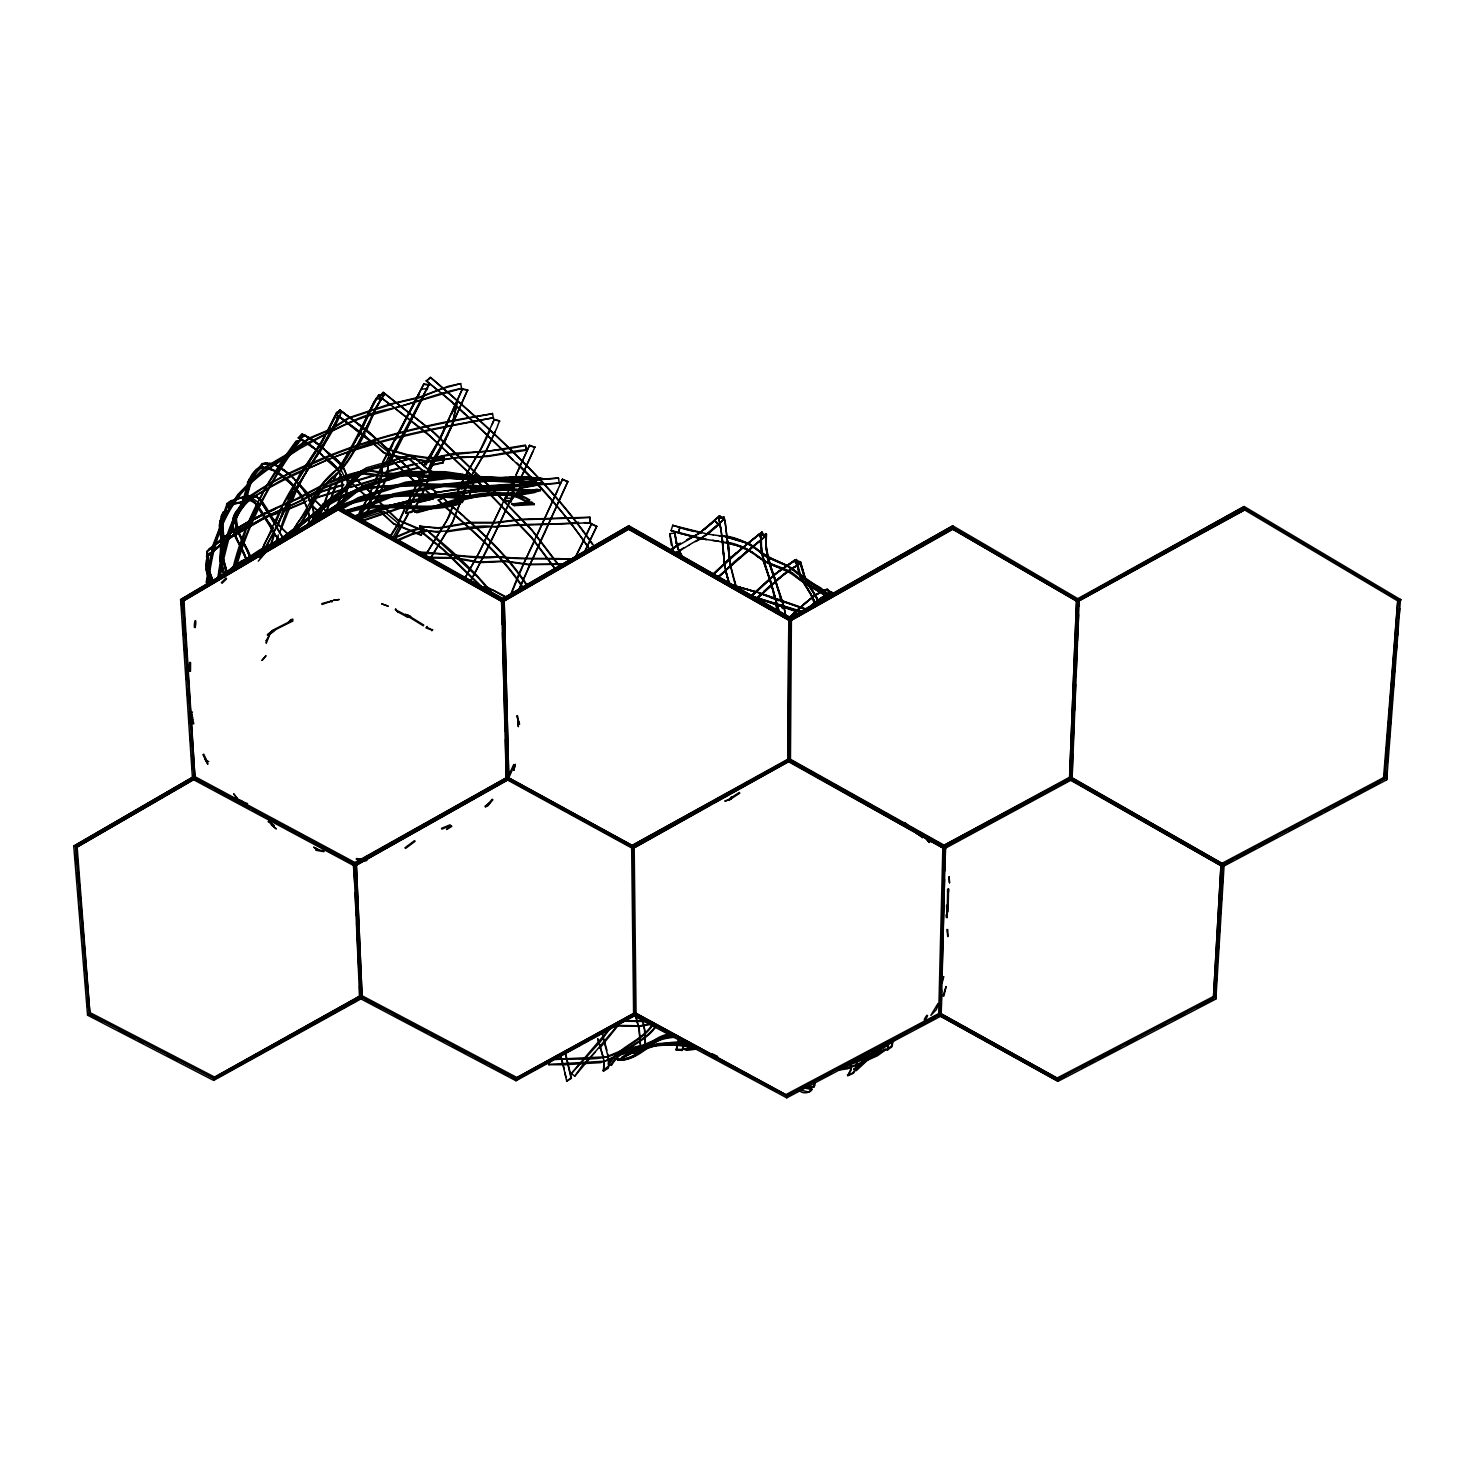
<?xml version="1.0" encoding="UTF-8"?>
<svg xmlns="http://www.w3.org/2000/svg" width="1475" height="1475" viewBox="0 0 1475 1475"><rect width="100%" height="100%" fill="white"/><g stroke="black" fill="none" stroke-linecap="round" stroke-linejoin="round"><path stroke-width="1.5" d="M1079.608 599.827L952.758 525.856L788.812 618.228L787.89 761.321L944.332 848.77L1072.048 779.593L1079.202 599.311L1078.926 606.225M787.89 761.321L788.812 618.228M789.125 760.27L790.139 619.223L952.832 527.552L1078.078 600.307L1244.384 508.23L1399.498 600.38L1385.136 778.708L1222.554 864.922L1070.629 778.542L944.258 847L789.125 760.27L632.867 846.797L507.64 778.247L354.848 864.332L194.055 778.062L182.255 600.085L338.125 508.156L502.717 600.178L628.811 527.515L790.139 619.223M790.434 761.321L791.393 618.228L628.866 525.819L501.537 599.182L506.257 779.298L632.812 848.567L790.36 760.639M947.393 905.281L947.19 917.542L946.508 905.263M236.055 515.383L235.797 532.051L249.367 524.289L258.936 502.957L250.713 496.964L236.055 515.383L235.576 532.069L249.367 524.289M539.242 477.992L542.081 479.098L539.242 477.992L499.158 478.213L444.417 484.169L393.991 493.701L369.819 503.602L344.062 510.995M947.632 891.914L947.688 889.093L947.19 911.771M948.499 891.859L948.554 888.835L948.056 911.771M463.371 497.647C464.072 490.106 473.217 474.434 466.672 476.075L472.442 475.319M938.672 1015.98L942.894 845.913L1070.5 776.79L1224.121 864.627L1215.861 999.018L1058.036 1081.304L938.45 1015.04L1058.036 1081.304M194.055 778.062L75.428 846.429L89.108 1014.062L213.857 1078.612L361.08 997.1L516.066 1078.926L634.914 1014.56L786.747 1096.017L939.815 1014.837L944.258 847M941.585 989.909L941.142 1015.98L786.765 1097.824L633.642 1015.703L631.65 845.71L789.107 758.519L945.401 845.913L941.142 1015.98M941.769 983.051L943.041 935.058M943.244 927.093L944.516 879.211M944.737 871.061L945.604 848.07M484.095 589.889L443.201 549.917L422.108 532.715L423.638 527.46L411.341 530.244L392.792 538.098M491.581 593.227L477.605 577.038L426.865 530.226L412.502 534.337L399.135 540.09M774.228 597.947C771.462 576.467 757.597 557.366 761.229 534.964L766.502 534.3L765.986 546.358L767.627 559.412L775.278 579.306L778.228 591.051M761.026 540.901L761.229 534.964L761.118 547.114M533.212 483.616L536.55 482.104L533.212 483.616L408.391 475.909L382.394 476.407L361.744 473.715L321.605 489.036L304.68 499.251L270.386 514.83L233.271 535.572M761.229 534.964L761.635 553.512C774.191 562.252 790.766 564.28 801.128 576.522M785.29 613.766C779.98 586.792 763.626 562.122 766.115 533.968C763.073 557.476 777.804 577.942 780.515 600.86M765.894 540.034L766.115 533.968M520.749 478.25L520.878 476.831L518.813 493.111L513.835 495.821L510.608 501.611L504.192 501.242L506.57 495.36M1401.25 599.901L1244.181 506.533L1076.621 599.311L1069.523 779.593L1222.738 866.692L1386.721 779.759L1400.476 599.403M1069.523 779.593L1076.621 599.311M1070.629 778.542L1078.078 600.307M1072.731 753.578L1072.048 779.593M1073.026 746.663L1074.132 720.113M1074.519 710.932L1075.625 684.511M1075.976 676.509L1077.119 648.982M1077.469 640.758L1078.575 614.559M946.858 929.49L947.853 936.643L947.743 929.49M442.684 504.874L438.333 499.896L443.09 497.683L447.423 501.924M511.548 504.008L531.701 501.906L534.3 504.561L514.167 505.648L511.548 504.008L531.664 502.791L534.3 504.561M514.167 505.648L511.585 503.104M188.911 666.866L187.694 672.913L188.892 666.866M447.404 502.533L443.09 497.683M206.869 569.276L210.851 582.072C207.33 574.402 204.675 564.888 208.418 556.868L207.662 556.683C203.9 564.741 206.574 574.291 210.022 582.035L206.094 569.184M206.666 564.851L206.906 560.408M189.593 671.162L189.667 662.33M190.478 671.272L190.552 662.459M1213.464 997.672L1220.987 865.217L1213.464 997.672L1058.147 1078.686L940.939 1013.712L1058.147 1078.686M1222.554 864.922L1214.404 997.893L1057.907 1079.497L939.815 1014.837M1215.603 993.542L1215.861 999.018M1216.174 984.433L1217.004 970.79M1217.576 961.682L1218.553 945.752M1219.106 936.643L1220.083 920.713M1220.507 913.892L1221.484 897.962M1222.037 888.872L1223.015 872.942M683.902 1041.848L682.261 1050.421L676.214 1050.071L678.721 1038.492M813.887 1086.577C797.864 1085.563 819.178 1091.721 814.182 1081.876M520.915 477.826C522.924 488.17 515.162 493.978 510.608 501.611M813.923 1087.186L814.237 1082.521M449.838 477.476C423.251 473.512 396.13 475.798 369.912 470.175C343.103 472.701 318.563 487.266 294.871 499.564C263.49 512.858 231.999 528.032 206.721 551.355L207.127 556.591L207.496 551.484L232.018 531.867L265.813 512.913L300.476 497.72L322.804 485.386L360.416 471.428M212.787 582.183L208.141 569.7L207.662 556.683L208.897 569.737L213.543 582.219M207.311 561.035L207.643 556.683M208.418 556.868L208.915 569.737L211.921 578.089M217.581 579.767C221.342 551.466 228.053 521.892 245.661 498.79C268.229 483.302 292.548 470.359 318.102 460.182C373.396 436.489 434.203 422.68 492.429 413.738C431.585 424.671 369.838 437.079 313.493 463.463C288.141 473.309 262.329 485.662 242.472 504.026C228.33 526.778 221.563 553.438 218.374 579.822M222.596 563.192C229.289 538.688 233.548 506.423 258.807 494.088C280.822 480.149 304.624 470.451 328.243 459.462C381.472 438.868 438.296 428.156 493.424 417.775C431.954 428.598 369.34 439.55 312.423 466.598C288.418 474.6 267.012 488.428 245.919 501.74C229.731 523.33 223.794 550.71 219.462 576.872M356.305 859.353L364.067 860.165L365.726 858.634M1383.55 777.657L1397.765 600.86L1384.287 778.358L1222.904 863.926L1222.369 863.152L1383.55 777.657L1384.287 778.358M1386.518 772.236L1386.721 779.759M1387.256 763.147L1387.993 754.057M1388.731 744.949L1389.468 735.859M1390.188 726.751L1390.925 717.661M1391.662 708.572L1392.4 699.463M1393.138 690.374L1393.857 681.266M1394.594 672.176L1395.332 663.068M1396.069 653.978L1396.807 644.888M1397.544 635.78L1398.263 626.691M1399.001 617.582L1399.738 608.493M533.36 478.988L536.66 478.066L533.36 478.988L522.132 477.568M537.213 535.056L562.51 479.209L567.838 481.68L544.625 532.918M943.871 996.086L946.083 986.517L943.078 995.883M506.22 777.878L353.779 863.244L359.679 998.225L515.973 1080.732L636.204 1014.763L614.208 1026.674M633.642 1015.703L633.752 1014.763L655.896 1026.637M634.545 1051.325L632.332 1053.113L638.14 1051.786L645.239 1047.674L644.538 1029.993L642.399 1018.985M207.459 583.86C210.685 552.978 218.761 521.542 238.157 496.651C254.272 472.35 281.577 462.007 303.537 444.694C330.179 432.581 355.069 416.872 384.035 410.105C410.419 405.127 436.194 393.087 461.638 388.441C431.825 397.033 402.159 405.938 372.327 414.752C346.33 421.998 322.822 436.065 299.425 448.824C276.323 464.238 250.898 477.365 235.299 501.666C218.558 525.874 211.257 554.987 208.252 583.897M645.589 1048.356L644.852 1030.601L642.658 1019.483M206.15 582.717L212.603 546.192L223.794 517.098L237.807 494.531L264.467 467.501L290.188 452.346L308.662 438.296L330.455 429.151L348.487 417.812L388.902 404.353L419.472 397.088L448.289 386.247L460.679 383.592L442.555 388.589L419.73 397.623L395.097 403.21L373.249 410.327M206.924 582.754L208.657 571.083M223.776 573.775L220.162 560.187L221.416 543.63L219.277 525.432L221.324 516.268L225.712 509.281L222.024 516.637L220.033 525.69L222.172 543.832L220.937 560.353L224.55 573.867M219.941 520.804L220.181 534.651M220.66 521.117C222.946 538.615 218.355 556.96 224.218 573.904M323.892 851.665L316.387 850.356L315.576 847.83M507.474 777.178L634.047 846.484L507.474 777.178L353.355 864.037M220.236 576.928L222.19 565.128M632.812 848.567L710.655 804.76M631.65 845.71L789.162 759.201L945.641 846.687M208.971 569.018L213.359 546.358L221.619 523.68M227.427 574.052L222.596 556.573L224.2 540.145L222.301 522.408L225.712 509.281L221.563 522.168L223.444 539.942L222.043 556.352L226.873 573.978M678.85 1039.303L677.689 1043.931M222.282 517.762L222.356 531.166M238.895 509.244C248.482 496.356 244.998 476.978 260.319 467.483L262.974 466.653L259.84 466.856C244.426 476.388 247.855 495.84 238.249 508.783C229.344 518.555 231.981 532.936 238.563 543.187M245.846 492.687L246.638 488.041M888.319 1045.24L887.323 1050.163L887.766 1044.595M192.948 723.875L191.308 714.638L193.815 723.727M892.983 1041.793L891.969 1046.734L887.323 1050.163M892.449 1041.147L891.416 1046.07L886.77 1049.518M245.735 499.324C248.814 487.1 251.137 473.696 262.495 466.026M248.279 490.142L249.164 485.533M375.277 438.333L354.682 421.371L368.658 432.027L387.777 449.617L413.369 457.029L430.387 471.189L426.441 485.994L414.696 508.857L411.986 512.267L405.607 513.245L411.82 511.364L415.342 506.478L426.312 485.146L430.11 473.309L430.331 470.488L427.99 470.875L430.811 463.15L448.179 434.646M247.966 495.231L246.38 499.785C249.459 487.635 251.672 474.286 262.974 466.653M455.203 412.06L457.287 401.089L452.309 425.058L443.662 443.422M381.564 476.923C377.287 492.023 369.1 506.054 357.466 516.748C416.927 496.927 480.02 491.138 542.173 483.45L542.099 482.583C479.228 488.17 415.047 495.434 355.106 515.808M428.893 471.539L452.069 424.726L455.019 411.525M613.932 1057.815L600.472 1062.645L564.243 1064.747L548.903 1064.692L549.327 1060.857M548.903 1064.692L549.733 1061.133M431.013 465.584L443.127 462.8L444.086 457.434L419.324 462.818M443.127 462.8L444.123 457.563M460.182 497.923L456.937 498.513L455.83 503.196L462.247 502.514L464.293 498.034L468.829 498.366L474.489 480.426L474.784 475.356L475.024 478.029M515.9 1078.133L633.734 1013.436L515.9 1078.133L362.076 996.897L362.5 995.975L516.139 1077.119M515.973 1080.732L520.214 1077.561M475.061 477.199L474.784 474.489L474.452 479.559L468.737 497.462M455.83 503.196L457.932 498.55L460.292 498.827M462.247 502.514L463.298 497.942L466.506 497.407M233.142 567.451C244.555 520.97 267.915 479.357 296.088 441.062L300.126 440.656C271.566 479.393 248.685 521.781 235.926 568.373M233.917 567.598L248.021 523.717L257.756 503.915M701.289 533.01L679.864 527.515L678.297 532.954L700.183 538.559L718.546 541.27M672.803 525.211L671.07 530.576L678.297 532.936L679.883 527.515L672.618 525.321L707.299 533.987M260.706 553.678L264.375 543.851L273.686 527.773M260.024 553.383C272.359 529.212 281.375 503.067 296.991 480.481M434.664 494.604L435.512 491.507L430.792 487.543M434.738 495.545L435.512 491.507M462.781 474.305L464.754 476.867L462.781 474.305L445.358 471.705L408.925 471.558L363.551 485.404L352.967 491.359L339.01 503.786L316.959 516.729L308.164 526.298M434.092 495.323L434.572 493.572L419.029 497.388M235.17 568.225C248.04 521.505 270.958 478.951 299.628 440.085M525.543 501.758L529.58 499.914L525.543 501.758C506.902 488.778 484.335 497.812 463.758 498.034M628.774 529.23L788.867 620.219L628.774 529.23L503.897 601.155L628.903 528.806M501.279 599.68L628.866 525.819M507.787 777.362L513.761 764.511M509.022 777.178L514.609 764.824M454.964 500.209L446.999 520.251L426.423 553.512M460.587 501.482L452.604 521.689L429.962 558.951M460.606 501.998L452.604 522.297L429.741 559.652M330.234 499.712L335.655 484.814M330.658 500.08L337.757 481.809M325.035 500.91L331.027 484.261M329.626 501.629L325.735 513.079M330.068 501.998L326.159 513.411M270.202 545.695L274.129 533.895M270.736 545.916L274.627 534.171M395.613 608.788L397.752 611.867L407.837 617.306L405.57 614.116M242.822 501.426L244.334 496.854M240.775 503.03L244.629 501.942L234.783 503.565L225.915 508.635L226.763 503.639C235.133 497.96 246.768 495.268 256.226 495.858M225.915 508.635L227.463 503.989C238.858 497.849 259.287 488.446 264.578 506.976M276.286 540.79L278.314 534.853M276.821 541.03L278.167 537.103M456.734 495.047C464.551 471.908 481.385 453.175 489.94 430.294M462.32 495.784L468.294 481.2M462.357 496.319L468.349 481.717M856.385 1068.361L853.398 1073.302L847.793 1075.662L850.596 1069.725L850.835 1062.479M683.957 1042.678L682.261 1050.421M428.358 469.935L432.783 460.145L445.985 439.366M309.787 523.902C309.418 498.605 285.966 467.409 258.936 467.962L264.652 467.981M323.209 506.57L318.692 517.836M279.549 533.194L289.967 507.252M507.547 779.998L355.917 865.419M508.801 779.298L504.137 599.182L338.291 506.46L180.595 599.606L192.524 779.113L354.701 866.102L508.801 779.298L504.137 599.182M231.759 500.357L229.307 501.887L227.537 506.607L225.214 508.285M232.46 500.726L227.537 506.607L234.101 503.178L243.947 501.5M511.235 593.853L523.533 564.317M506.257 779.298L505.446 739.491M276.102 522.353L282.536 505.777L294.668 485.681M518.868 589.945L528.732 567.193M510.793 594.278L518.905 573.738L557.679 490.327M518.462 590.369L544.81 532.512M292.105 501.758C302.652 469.861 327.487 445.727 340.264 414.862M377.102 499.343L397.476 519.606L422.809 530.263L421.168 535.37L393.53 523.902L378.374 509.778M422.809 530.263L421.168 535.37M288.123 499.066L299.167 475.392L320.075 444.454M280.49 529.009C292.732 486.658 321.237 450.502 341.002 413.35M938.026 1003.442L930.872 1015.353L936.293 1009.693L938.801 1003.682M276.267 528.105L279.992 518.96M276.765 528.419L280.508 519.274M439.827 438.481L462.431 388.884L467.649 389.879L450.115 429.391M354.092 443.735L373.876 402.03L379.001 394.728L383.998 394.858L376.438 407.469L365.837 431.898M467.649 389.879L448.068 434.129M290.741 494.125C302.799 465.067 324.924 441.689 336.742 412.392L340.504 412.926M383.998 394.858L376.125 406.952L357.872 445.671M462.431 388.884L439.956 438.997M284.546 508.082L280.766 517.135M497.444 426.109L499.619 420.799L494.272 419.379L492.078 424.671M285.781 506.626L281.264 517.467M423.657 527.589L422.127 532.014L443.348 549.253L484.482 589.336M331.451 484.667L319.964 516.268M369.838 422.2C358.831 441.338 350.515 463.887 332.778 477.826C315.816 493.203 308.423 516.361 293.341 533.71M376.033 492.429L378.337 486.842M494.272 419.379L481.09 448.252L460.606 484.242L449.211 516.563L426.22 554.194M369.469 421.721C358.425 440.822 350.073 463.353 332.317 477.255C315.263 492.632 307.833 515.863 292.677 533.249M377.268 488.225L373.23 497.259M519.956 482.933L539.518 479.283L558.546 478.084L539.537 479.725L519.974 483.394M520.933 488.207L540.403 484.648L559.431 483.099L540.385 484.206L520.915 487.746M497.536 426.533L486.4 449.949L471.558 475.3M377.969 475.005L368.621 496.964M377.655 474.544L368.308 496.467M405.736 507.252L397.642 525.063L390.396 536.918M405.514 506.718L397.383 524.473L390.137 536.236M529.543 445.763L535.001 447.312L529.543 445.266L516.01 475.3M534.983 446.814L521.413 477.107M529.543 445.266L515.992 474.839M259.637 499.859L265.15 488.225L290.833 449.912L296.604 441.633L300.126 440.656M371.848 417.351L373.913 412.65M567.875 481.366L528.437 567.617M221.324 516.268L223.297 511.825M371.497 416.909L381.38 398.49L376.438 398.176C363.864 421.592 353.262 446.04 338.512 468.276C315.373 484.298 307.556 512.157 290.483 533.342M457.287 401.089L451.332 413.867M457.49 401.477L451.498 414.364M532.862 451.682L521.394 476.665M560.113 484.63L562.51 479.209M584.192 552.793L596.767 526.28L591.53 523.754L586.866 534.116M640.334 1050.716L638.343 1052.837L632.332 1053.113M495.323 431.714L486.455 450.465L471.631 475.817M591.53 523.754L574.752 558.73M596.767 526.28L583.953 553.07M423.62 466.524L440.748 437.854L449.303 419.121M423.62 465.787L440.638 437.337L449.137 418.623M422.938 472.682L406.639 505.298M362.131 998.243L356.286 863.244L194.257 776.311L73.75 846.115L87.578 1015.187L213.654 1080.419L362.131 998.243L356.286 863.244M422.79 472.166L406.418 504.763M429.059 472.055L442.058 446.538M359.679 998.225L359.55 985.945M512.065 496.725L503.196 515.789M391.152 448.363L392.719 444.915M506.589 494.881L480.278 550.378L464.256 579.435M514.296 492.244L485.994 552.056L469.953 581.685M395.706 451.442L411.931 419.25M507.326 493.701L508.857 489.921M408.335 514.074L394.249 539.795M534.78 540.458L523.238 564.741M222.596 521.597L231.077 505.353L238.471 494.955L265.021 468.036L290.723 452.899L309.16 438.849L330.972 429.649L349.003 418.273L371.258 410.972M264.486 550.193C282.389 516.49 297.452 481.219 320.923 450.613M408.096 513.521L394.009 539.076M509.631 488.243L513.558 479.873M509.631 488.704L513.577 480.334M263.785 549.898L276.341 527.737L288.252 500.154L324.15 444.159L338.181 417.388L321.919 449.101M361.67 519.366L364.38 513.521M361.227 518.942L363.053 515.033M425.98 465.086L437.448 443.256M395.06 439.734L423.86 383.924L428.893 384.68L413.572 416.245M395.282 440.251L423.86 383.924M502.145 504.579L478.379 553.936L464.57 578.808M224.421 513.835L226.394 509.705M358.757 436.452L369.192 411.82L379.001 394.728M424.542 394.655L388.644 461.804L387.04 477.199L377.729 498.439L364.933 514.683L361.172 516.969L354.848 518.038L365.818 512.839L377.471 497.61L386.837 476.407L388.46 461.067L428.893 384.68M426.607 389.418L427.492 388.57L426.847 389.935M439.237 532.364L420.854 529.931L419.822 526.262L438.499 527.829L470.193 522.353L495.453 522.408L521.247 519.292L589.926 517.227L590.332 522.888L584.432 522.629M365.026 433.595L358.222 446.224M420.854 529.931L420.135 525.616M503.141 516.305L473.623 575.822M514.996 477.55L512.95 491.654L507.455 494.899L504.192 500.357L510.608 500.744M421.795 389.179L427.492 388.57M291.147 533.803L297.508 522.869L308.994 508.285L319.964 486.473L342.255 464.275L361.062 431.29L376.438 398.176M922.262 837.837L921.488 835.79L916.786 832.859M299.609 475.909L320.536 445.008L336.742 412.392M378.798 473.309L382.191 466.708M424.321 394.138L390.469 460.735M378.503 472.83L381.914 466.211M504.192 501.242L507.474 495.803M574.476 559.007L584.174 539.647M419.25 393.364L382.818 461.675L381.38 476.13L376.77 489.552L371.571 499.195L361.67 511.973L354.664 517.135M427.068 626.469L426.035 627.889L432.359 630.249M432.728 629.475L431.843 630.765M419.49 393.899L383.002 462.413L381.619 474.489M338.181 417.388L334.401 417.093L327.542 430.663M603.902 1061.023L603.478 1071.163L604.308 1061.557L597.688 1038.732M247.321 483.026L249.552 478.638M338.678 417.831L334.899 417.536L327.929 431.142M427.75 462.154L437.559 443.791M267.03 550.949L258.291 561.108M259.6 557.476L266.385 550.341M929.213 842.446L925.397 837.745L929.213 842.446L929.84 841.211M929.951 841.93L930.559 840.732M603.478 1071.163L608.308 1068.195L609.581 1062.129L602.63 1036.224M235.797 512.415C225.546 528.603 241.9 543.353 245.846 558.564M390.727 461.251L393.29 456.439M603.035 1070.463L608.622 1066.075L607.811 1054.238M322.509 439.937L324.961 435.365M325.44 435.881L297.471 481.016M333.571 479.025L336.282 473.991M333.958 479.486L336.65 474.471M367.625 498.808L363.606 505.999M392.553 538.283L399.928 524.602L383.924 511.383L359.384 519.274M241.808 506.994C234.156 515.052 234.986 527.257 240.499 536.218M338.586 480.094L341.278 475.134M241.144 506.533C226.376 523.33 245.108 541.933 250.437 558.343L241.752 538.91M239.356 510.534L236.24 518.352L237.991 530.207M338.199 479.633L340.909 474.637M238.692 510.073C228.441 527.165 246.823 542.671 251.119 558.564M353.41 865.401L354.738 883.691M313.401 520.546L323.578 504.339L343.417 490.382L361.32 470.967L384.514 464.385L403.8 457.066L410.511 455.886L429.243 458.467M359.642 513.116L362.592 507.732M359.236 512.673L365.302 502.035M339.25 506.091C351.382 490.142 350.644 465.694 330.732 455.775M339.692 506.828C355.401 485.441 347.031 464.754 325.735 450.815L328.612 453.876L323.173 448.363M213.654 1080.419L214.225 1079.423M213.469 1077.819L360.029 995.975L213.469 1077.819L89.938 1013.86L76.368 847.498L194.442 779.132L210.593 787.779M376.438 407.616L381.398 398.434M341.96 464.127L347.694 454.466M342.311 464.662L344.228 461.417M192.543 719.763L191.492 713.882L192.469 712.019M677.283 1044.65L676.214 1050.071M492.171 799.229L486.879 805.571M492.908 799.727L487.598 806.069M469.64 582.312L471.631 579.14M512.544 493.258L514.996 478.398M261.831 660.376L266.016 655.656L262.384 660.173M310.395 523.57L323.025 503.712L342.938 489.718L356.065 474.378L366.353 467.833L410.603 455.167L429.409 457.822L435.715 457.361L454.337 453.231L487.34 451.35L525.45 445.1L526.298 450.262L488.004 456.457L454.779 457.858L430.497 462.007L412.023 458.633L405.312 459.647L385.86 466.469L369.469 469.64L359.531 475.595L346.035 490.53L325.772 503.952L312.737 523.459M333.479 511.143C347.897 493.222 345.648 468.847 323.928 457.139M462.468 497.96C463.961 490.788 473.125 473.364 466.69 475.245M258.936 467.962L261.886 463.685C274.534 460.716 285.007 470.414 293.673 478.158M259.526 468.46L262.476 464.183L272.709 464.256L278.351 466.653L291.644 476.204L286.795 472.147M312.092 522.906C319.393 501.721 341.96 496.098 354.756 479.854C368.658 463.427 393.346 465.639 412.115 457.895C430.774 464.902 449.174 456.771 468.091 456.697C487.838 458.246 506.736 451.092 526.262 449.783M607.553 1031.007L571.304 1073.579L600.472 1041.571L610.373 1028.038M926.927 1015.224C922.041 1021.64 924.972 1022.157 927.609 1015.574M311.907 522.924C319.577 506.792 303.297 489.258 293.175 477.642M307.169 526.28C314.673 511.585 300.052 494.826 291.091 483.782M311.299 522.316C318.803 507.64 304.256 490.88 295.258 479.891M571.304 1073.579L574.808 1076.123L618.892 1023.761M652.632 1024.166C641.385 1041.479 619.021 1046.162 608.456 1064.01L609.009 1064.507C619.518 1046.752 641.791 1042.069 652.909 1024.793M87.578 1015.187L88.297 1014.247L102.513 1021.603M89.938 1013.86L77.124 846.742M609.009 1064.507L611.461 1065.356C621.989 1047.49 644.557 1043.526 656.025 1026.471M608.456 1064.01L610.908 1064.858C621.473 1046.9 644.151 1042.917 655.73 1025.844M331.986 511.733C345.334 496.393 347.658 469.953 326.51 459.592M632.13 1052.283C648.097 1044.447 665.594 1042.53 683.367 1041.682M619.187 1024.166L599.643 1048.448M644.778 1048.78L639.486 1049.665L642.197 1050.237L659.233 1044.337L674.757 1044.595M645.11 1049.536L639.726 1050.495M194.442 779.132L76.368 847.498M590.332 522.888L589.926 517.227M799.339 1090.357C804.244 1096.718 819.51 1088.605 806.272 1087.72M799.358 1089.675L808.669 1092.09L811.932 1088.845M222.522 576.725L223.96 575.139L222.485 576.688M405.607 513.245L420.375 486.695L424.523 472.424L424.431 471.355L423.104 471.871M305.528 441.762L317.217 450.428L298.227 437.872L301.914 433.816L313.548 440.177L323.652 448.898M298.761 438.407L302.449 434.351L311.649 439.144L321.421 446.667M405.441 512.341L420.246 485.847L424.505 471.576L424.413 470.525L422.108 470.838M298.227 437.872L300.494 438.868L304.256 434.83L306.579 435.992M319.559 452.696L309.621 444.141L300.494 438.868L304.79 435.383L321.273 446.593M718.03 577.61L734.366 561.809L764.806 536.845L762.059 532.014L741.151 548.866M897.408 1038.16L870.932 1056.948L856.274 1070.647L853.785 1069.209L868.48 1055.676L884.687 1044.743M854.32 1069.799L868.959 1056.377L890.384 1041.627M73.75 846.115L192.266 777.472M717.883 577.573L739.454 557.458M750.701 597.117L778.671 571.175L796.445 559.504L799.487 564.058L789.383 569.94L775.555 581.003M689.415 544.754L707.76 534.153L723.598 519.606L719.579 515.697L699.187 533.378L670.885 549.751M750.701 596.933L775.076 574.291L794.638 560.187L797.717 564.759L778.394 578.808L756.14 599.495M723.524 519.679L719.487 515.771L714.785 520.564L718.528 524.731L701.75 538.209L723.598 519.606M756.159 599.311L786.378 572.171L799.487 564.058M749.835 597.025L774.983 574.181L794.675 560.187M788.388 619.389C800.114 608.659 811.361 594.978 826.627 589.613L831.623 593.595L827.198 589.078C811.766 594.407 800.464 608.253 788.572 619.002M749.853 596.933L774.633 574.476L796.445 559.504M739.823 793.144L729.277 799.985L731.434 796.721M729.277 799.985L731.913 797.422M206.371 556.462L231.169 536.107L265.26 516.84L299.314 501.297L321.089 488.465L357.116 473.936L366.464 473.014L382.246 475.614L408.28 475.079L440.822 477.9L481.44 479.135M312.866 521.929C337.222 506.994 357.19 483.782 386.985 479.762C408.483 468.368 433.632 471.355 456.844 474.065M755.218 599.495L782.561 575.176L797.717 564.759M207.127 556.591L225.952 540.993L212.695 551.392M319.688 509.188L294.133 528.695M594.941 1052.339L582.127 1065.688L574.808 1076.123M287.773 536.421C314.009 514.222 341.333 487.506 378.245 487.451C420.947 482.454 463.961 486.621 506.607 489.571M288.418 536.882C317.512 509.686 351.824 484.242 394.065 486.824C441.099 483.026 488.151 491.617 534.964 490.769L471.17 485.146L419.342 483.652L361.357 487.653L326.067 502.625L312.128 515.088L281.412 538.283L259.323 550.157L224.845 573.351L237.77 563.376M758.039 596.785L760.86 594.112M728.927 799.173L739.381 792.425M788.056 618.56L797.791 609.562M208.215 554.637L210.077 552.885M788.203 618.32L799.413 608.032M314.415 521.117L324.518 513.153L341.481 504.155L360.896 488.686L405.975 474.581L426.625 472.885M208.989 554.784L210.851 553.051M313.843 520.435C338.568 505.87 359.347 483.228 389.252 479.652C412.908 467.723 439.937 472.461 464.975 476.075M390.377 404.851L379.499 396.498L383.297 392.35L435.217 433.41L490.696 487.266M379.499 396.498L383.297 392.35M718.528 524.731L707.76 534.153M847.793 1075.662L850.964 1070.426L851.186 1063.162M763.626 591.53L772.918 583.27M208.657 549.511L210.612 547.741M292.917 529.709C272.562 547.114 246.141 555.964 225.638 573.425L240.683 561.422L253.128 555.522M414.586 840.603L404.943 847.83M415.102 841.303L405.551 848.438M806.087 609.857L808.466 607.737M309.031 524.565C353.963 485.054 418.033 494.604 472.903 495.784M847.406 1074.906C854.799 1074.206 857.51 1066.868 856.274 1060.451M277.761 543.464L280.379 541.178M827.512 590.037L831.55 593.651L824.746 595.623L808.171 608.142M338.439 509.447L183.914 600.565L194.958 777.712L183.269 601.081L338.439 509.447L429.962 560.611M799.155 608.345L806.788 601.8M896.892 1037.497L870.471 1056.247L855.721 1070.039L853.785 1069.209M180.595 599.606L338.291 506.46M735.804 553.18L712.278 574.918L730.678 557.587L762.059 532.014M809.646 599.643L821.169 591.493L828.083 589.539L823.935 589.834L816.32 594.628M277.392 543.372L288.547 534.706L301.767 529.507L297.176 532.051M211.939 551.226L217.286 546.948M699.132 533.36L714.785 520.546L718.417 524.805M754.592 544.939L717.606 577.426L764.806 536.845M227.74 539.408L231.704 536.384M704.46 529.599L714.674 520.638L698.966 533.415L686.428 540.053M744.728 553.18L762.04 539.02L759.109 534.3L730.826 557.661L712.554 575.158L746.829 544.257M802.953 605.063L813.131 596.859M212.548 546.045L218.097 541.786M213.303 546.211L218.853 541.97M309.473 524.362C335.692 501.574 371.423 496.835 404.814 494.973C424.468 493.793 443.975 498.034 463.648 497.149C484.353 496.78 507.031 487.893 525.782 500.928M671.18 549.733L680.381 543.298L670.941 549.788M227.924 539.389L265.998 517.338L280.988 512.194M746.756 544.201L759.109 534.319M754.887 544.81L762.04 539.02M810.568 605.856L825.484 595.015L831.623 593.595L827.475 593.983L819.879 598.721M273.023 630.397L267.307 634.932L272.893 630.175L292.529 620.127M273.649 631.06L268.266 635.338L276.636 629.051L293.009 620.92M811.637 605.082L817.279 600.731M437.374 389.898L426.386 381.066L430.423 377.176C489.331 427.898 548.387 480.149 592.913 544.422M426.386 381.066L430.663 377.729C489.405 428.358 548.239 480.555 592.655 544.681M323.043 506.054L330.695 500.928L357.116 489.848M219.093 545.584L230.948 536.126M813.426 603.699L816.431 601.394M441.467 828.36L450.133 824.802M441.818 829.153L450.465 825.594M845.47 1065.706L885.94 1049.592L877.496 1055.731L864.94 1061.318M341.444 507.474L358.13 497.702L405.477 482.196L458.614 475.374L505.243 478.029M341.85 508.248C380.292 485.607 426.091 477.697 470.488 476.148M339.969 509.852L348.745 503.399L360.379 497.72L408.077 482.749L461.214 475.835L506.146 477.937M885.461 1048.928C871.743 1058.571 855.721 1066.407 839.201 1069.412M219.941 540.422C236.83 526.796 256.613 516.692 276.47 508.322M220.697 540.643C236.959 527.405 256.134 517.965 275.032 509.317M284.048 539.426L287.754 536.716M281.688 540.016L287.293 535.923L298.577 531.092M343.878 508.008L360.711 498.513L408.225 483.597L461.233 476.683L502.293 478.472M318.047 518.278L320.591 516.471M283.329 539.537L295.221 532.364M292.566 534.171L295.332 532.235M819.658 599.127L827.18 594.333L831.033 594.112M296.659 532.125L305.251 526.925M671.07 530.576L706.414 539.518M916.122 833.504L919.718 834.592M317.438 519.311L333.829 510.037M693.453 1047.121C669.484 1041.663 642.104 1043.268 621.454 1057.741L643.93 1047.914L659.675 1044.779M674.204 547.17L680.215 543.353M683.46 547.962L674.296 554.121L689.636 544.736M321.9 515.642C368.308 486.418 425.224 496.688 476.812 496.393M565.128 1052.91L571.009 1077.782L566.732 1081.175L571.452 1078.299L565.533 1053.242M621.454 1057.741L638.657 1048.817L659.528 1043.95M621.897 1058.46L634.139 1051.62M829.116 591.42L832.582 592.673L829.116 591.42L830.296 594.665M241.347 561.533L253.682 555.706M264.947 551.078L266.569 550.12M788.867 618.763L952.758 525.856M952.666 528.843L791.448 620.219L952.924 529.267L1076.953 601.302L952.924 529.267M695.628 541.638L701.953 538.172M296.715 531.258L306.044 526.593M725.11 801.183L731.047 798.971L724.981 800.925M1077.008 599.827L1244.181 506.533M216.217 1078.317L362.555 997.303M714.638 802.566L789.088 761.358L944.332 848.77M1179.668 545.142L1079.147 600.786L1244.587 509.944L1183.688 542.929M1070.868 777.472L942.894 845.913M524.215 1075.404L542.21 1065.651M546.211 1063.493L580.21 1045.074M584.211 1042.917L588.212 1040.742M592.212 1038.584L610.207 1028.831M944.092 847.996L980.543 828.249M981.668 827.641L1070.371 779.593L1222.738 866.692M229.823 505.132L236.166 502.828M786.728 1094.192L938.487 1013.712L938.708 1014.653L786.783 1095.224L636.186 1013.436L786.783 1095.224M788.738 1095.722L792.794 1093.565M796.85 1091.426L809.019 1084.973M819.178 1079.589L831.347 1073.136M841.487 1067.753L853.656 1061.299M857.731 1059.142L867.872 1053.777M871.928 1051.62L890.181 1041.94M894.237 1039.783L906.424 1033.33M916.565 1027.946L934.818 1018.266M1224.213 864.829L1232.307 860.533M1236.345 858.395L1254.543 848.752M1258.581 846.613L1276.778 836.952M1288.91 830.517L1299.032 825.17M1311.164 818.736L1321.268 813.37M1325.306 811.232L1329.362 809.074M1333.4 806.936L1351.598 797.293M1355.636 795.154L1379.899 782.285M1057.778 1077.69L1212.948 996.75M1057.667 1080.308L1065.761 1076.086M1081.931 1067.66L1085.969 1065.54M1090.007 1063.438L1094.063 1061.336M1098.101 1059.216L1120.336 1047.637M1126.402 1044.466L1136.506 1039.193M1160.751 1026.545L1164.807 1024.443M1174.911 1019.17L1185.015 1013.897M1197.147 1007.572L1213.317 999.147M208.768 761.487L206.094 761.174L202.923 754.518M232.534 535.314L265.5 516.951L280.508 511.807M686.631 540.016L692.973 536.863M867.724 1057.778L845.802 1066.407M620.108 1051.804C600.399 1062.553 576.891 1057.667 555.356 1059.585M639.523 1049.628L659.141 1043.47L674.702 1043.747M303.629 502.957L282.887 511.641M658.034 1039.211L643.985 1045.591L621.602 1051.214M869.144 1057.114L885.94 1049.592M860.699 1063.383L847.609 1068.785L837.782 1070.223M438.296 500.504L443.053 498.273M619.389 1054.92C638.822 1051.491 655.14 1037.976 675.052 1037.294M249.127 496.356L241.236 498.366M354.848 518.038L356.194 517.448M364.067 860.165L365.708 859.446M306.597 501.058L282.407 511.235M338.291 508.045C376.18 493.148 417.904 495.176 457.729 498.126M243.947 501.518L240.112 502.625M304.403 527.202L310.34 524.934L310.709 525.801L304.772 528.068L305.712 526.962M346.514 511.032L370.059 504.468L394.194 494.549L453.323 484.058M348.967 512.286C385.399 500.467 424.487 516.103 460.218 503.583L459.905 502.698C423.307 512.028 384.09 498.439 347.455 511.051M645.239 1047.674L660.376 1044.023M345.298 512.397C382.615 498.992 423.085 515.347 459.905 502.698M393.014 538.762L411.488 530.926L423.786 528.124M244.702 497.481C264.523 486.842 273.52 528.234 284.325 539.26M308.312 500.32L313.917 498.2M659.638 1038.603L671.143 1035.911M308.791 500.689L314.359 498.605M422.108 532.715L426.847 530.945M232.7 504.339L238.821 503.141M309.898 494.899L343.509 484.427M308.496 495.969L343.859 484.888M346.109 510.866L372.05 503.842L396.406 494.199L447.036 484.851M346.477 511.677L372.308 504.708L396.609 495.065L447.128 485.717L502.09 479.541L542.081 479.098M395.484 540.68L412.355 533.673L421.961 531.35M361.227 520.878L402.97 506.681M361.67 521.357L404.943 506.699M361.486 516.397L389.99 506.515M360.066 517.522L390.248 507.068M635.578 1050.882C654.587 1044.005 675.753 1043.323 695.26 1048.412M386.229 471.447L415.047 463.648M386.505 471.963L417.351 463.74M315.853 497.573L343.822 488.962M316.295 497.978L342.145 490.069M456.31 501.684L416.89 512.784L414.383 511.198C443.072 505.943 470.101 490.142 500.007 493.443M398.563 503.731L410.585 499.933M400.518 503.731L410.806 500.467M321.79 603.625L332.17 600.841L322.103 604.492M351.953 482.325L378.522 474.508M349.944 487.027L380.79 477.716M350.276 487.487L381.103 478.213M358.665 489.368L366.63 487.506L401.126 485.035M392.885 473.807L418.033 467.538M393.143 474.323L418.199 468.073M457.969 499.73L414.549 512.102M408.151 505.095L411.617 504.044M458.448 501.021L482.583 495.213L507.105 495.287M378.208 474.01L355.678 480.592M460.218 503.583C423.638 512.968 384.422 499.324 347.787 511.899M419.213 497.942L427.676 495.655M679.68 1043.581L683.404 1042.512M418.089 502.68L433.466 498.771L417.904 502.127M517.983 495.287L534.503 492.576L540.311 490.05L536.955 489.239L513.06 493.793M540.458 490.917L537.103 490.106L513.042 494.678M670.646 1034.657C649.922 1036.575 639.947 1061.373 617.619 1060.101L617.49 1059.253C639.763 1060.672 651.305 1037.994 671.402 1034.86M617.619 1060.101C639.947 1061.521 651.508 1038.879 671.604 1035.634M460.089 499.066L480.02 494.604L500.007 494.346M540.311 490.05L522.187 494.051L511.493 494.512M516.6 715.947L519.624 724.096M271.75 546.672L273.649 546.174M686.281 1043.323L678.629 1044.54M686.225 1042.475L678.555 1043.692M251.045 495.6L256.779 496.301L260.762 500.818M534.927 489.884L531.442 491.617M442.942 462.302L430.866 465.067M649.83 1023.908L639.855 1025.826L616.827 1025.383M414.383 511.198L416.724 511.88C446.888 506.183 475.558 489.589 507.105 494.383M444.27 457.951L419.49 463.353M650.125 1024.498L640.15 1026.36L617.103 1025.789M416.392 501.094L440.195 495.213L469.197 492.281M442.574 495.047L416.448 501.297L389.677 505.372L364.03 514.701L353.705 516.195M761.616 535.296L766.502 534.3M431.456 494.789L434.572 493.572M693.656 1046.863L683.792 1049.186L693.545 1047.711M355.309 516.692C375.074 511.991 393.253 501.5 414.198 501.574M473.125 491.507L497.96 487.303L542.173 483.45M361.965 471.17C374.613 469.419 386.708 476.867 399.559 474.489M617.49 1059.253C639.763 1060.488 649.719 1035.69 670.443 1033.883M683.792 1049.186L686.649 1050.347L696.513 1049.131M683.755 1048.338L686.612 1049.499L696.624 1048.282M459.278 489.165L435.789 492.558L465.768 487.764M445.634 532.069C493.351 523.754 542.247 525.635 590.627 522.556M236.406 498.366L238.526 498.034M468.884 492.171L494.678 487.783L542.099 482.583M237.088 498.753L239.208 498.421M442.979 494.623L447.109 494.051M469.658 482.86L493.424 479.522L514.443 478.822M449.156 493.775L461.583 492.281M449.248 494.383L461.693 492.89M526.298 450.262L525.487 445.579C494.328 452.235 462.431 451.829 431.382 458.319M461.435 488.889L465.86 488.354M644.778 1021.124L623.833 1020.811M484.187 494.77C499.417 492.3 516.084 490.806 529.58 499.914M484.353 495.674C499.435 493.24 515.955 491.691 529.341 500.744M646.843 1021.474L624.109 1021.253M513.429 484.482L481.403 486.787M513.411 484.021L481.385 486.234M672.637 1034.934L662.533 1036.63L643.598 1044.89L624.128 1049.426L606.538 1056.782L554.932 1059.271M470.285 487.856L474.71 487.377M455.683 502.311L462.117 501.629M191.492 713.882L192.561 719.763M464.551 492.724L446.833 494.272M331.064 600.952L332.17 600.841M331.34 601.837L332.354 601.726M506.238 477.531L496.872 478.177M510.018 477.181L525.284 476.683L536.66 478.066M499.195 478.656L516.453 477.402M661.279 1043.802L675.605 1043.341L692.623 1045.48M661.427 1044.632L675.661 1044.189L692.531 1046.328M463.39 483.376L502.072 478.674L542.099 478.25M470.673 492.06L501.574 490.345M470.599 491.47L501.574 489.848M450.797 484.242L459.628 483.579M457.102 483.763L465.916 483.192M674.886 1036.482L659.657 1038.75L641.109 1047.563L621.786 1052.966L604.897 1061.17L548.497 1064.415M514.203 504.745L534.356 503.676M402.878 484.925L471.226 486.013L500.836 489.405M264.67 463.334L267.344 463.242M578.55 522.224C551.171 525.506 523.607 522.629 496.337 527.073C470.912 522.242 446.298 536.771 421.149 529.267M517.78 719.062L519.182 722.842M522.058 478.803L539.223 478.84M451.774 477.476L473.162 477.531L536.55 482.104M451.811 478.324L510.35 480.629A204.546 171.321 80 0 1 527.534 481.938L533.249 482.749M324.039 850.891L316.498 849.508M466.672 476.075L470.507 476.112M503.086 489.552L529.359 490.364M508.838 489.626L534.964 490.769M493.553 478.914L476.665 477.587M379.204 395.411L384.201 395.54M429.299 557.956L454.742 558.288L479.098 562.62L504.966 561.496L528.161 564.685L563.063 564.261M429.446 557.255L454.945 557.642L479.264 562.03L505.188 560.979L528.437 564.28L565.22 564.132M662.33 1043.913L668.12 1044.06M264.062 467.464L274 470.193L291.442 484.298M449.893 478.324L408.243 474.415M505.28 498.089L511.677 498.347M589.631 517.541L521.136 519.753L495.36 522.924L470.193 522.943L438.462 528.456L419.822 526.262M376.678 398.822L381.638 399.08M676.269 1049.223L682.317 1049.555M428.506 472.922L464.754 476.867M573.517 559.578C548.128 557.827 522.795 560.094 497.536 557.015C472.184 560.426 447.312 552 421.813 553.789M477.476 586.128L487.93 587.492L504.837 596.195M573.849 559.338C548.423 557.458 523.053 559.67 497.757 556.481C470.359 558.656 443.145 552.535 415.747 551.927M476.388 476.407L491.949 477.66M436.895 472.24L471.447 475.688M356.36 858.542L364.122 859.335M436.895 473.014L467.133 475.853M468.718 475.78L429.944 473.364M470.783 476.812L429.907 474.12M495.784 478.011L503.307 478.693M525.266 477.531L536.568 478.914M669.945 533.71L673.282 550.396M484.851 479.449L536.531 482.952M485.404 477.531L473.586 476.001M476.72 476.757C495.545 480.592 514.646 473.844 533.434 478.14M479.559 477.66L485.386 478.379M713.144 534.89L719.431 535.72M707.115 534.042L713.328 534.853M712.462 540.366L718.528 541.233M424.099 384.44L429.133 385.196M269.851 463.353L275.936 465.086M719.155 535.72C734.513 537.84 750.904 541.38 761.579 553.641M719.21 535.757C742.46 535.148 757.726 552.793 777.38 561.035C796.426 569.221 811.803 584.026 829.411 594.794M270.423 463.887L276.489 465.621M718.307 541.27L741.667 546.561L752.397 552.203M700.146 538.522L706.193 539.537M481.403 586.976L493.572 590.479L504.413 596.674M458.743 474.415L462.56 475.098M462.615 389.345L467.833 390.34M725.276 536.734L749.484 543.851L766.834 556.72L788.24 565.81L801.515 576.098M724.391 542.247C746.94 542.874 760.141 563.505 781.289 567.967M806.327 1088.439L812.08 1089.564M725.497 536.716L749.153 543.777L766.355 556.905L787.871 566.179L805.405 579.859L828.876 595.292L820.008 588.267L805.313 579.859M700.367 538.504L678.482 532.844M730.088 543.372L747.161 548.921M686.981 529.617L694.117 531.461M730.236 584.358L756.896 592.397L728.834 584.229L757.781 592.249L808.3 609.783M494.383 419.785L499.73 421.205M734.587 585.87L757.726 592.471L806.217 609.415M679.68 527.608L686.778 529.672M728.429 583.842L734.181 585.52M750.24 595.605L802.068 611.609M750.222 595.808L801.755 612.051M242.011 800.87L235.115 798.51L247.56 803.635M635.375 1051.528L639.486 1051.103L640.261 1045.978M735.859 544.773L752.029 552.203M794.841 610.687L755.182 597.486M749.503 595.66L753.283 596.877M794.564 611.019L755.126 597.615M780.902 601.376L784.645 602.611M779.021 600.767L769.858 597.32M206.094 761.174L207.993 761.874M801.644 608.124L762.612 594.296L768.033 596.601M562.473 479.522L567.838 481.68M272.764 469.714L266.993 468.073L272.746 469.714L281.024 475.005M488.852 591.77L498.255 596.564M410.714 616.403L407.045 614.743L423.786 625.087M410.234 617.14L406.473 615.444L423.362 625.824M431.954 471.189L427.4 469.032L413.369 456.347L387.538 448.99L368.344 431.474L339.914 410.124L335.858 413.959L370.87 441.836M591.328 524.086L596.564 526.612M432.249 629.972L426.423 627.096M300.513 438.886L302.799 440.011M301.048 439.421L303.315 440.546M713.826 1055.492L717.44 1057.28M712.259 1053.777L717.717 1056.506M252.889 500.412L247.597 499.859C262.716 502.735 268.708 528.917 279.125 540.053M253.516 500.855L249.994 499.841L246.454 501.076L251.764 499.97L255.212 502.496M90.639 1012.919L214.041 1076.805M118.756 1030.011L134.999 1038.418M139.074 1040.52L143.13 1042.622M167.505 1055.233L177.664 1060.507M819.768 591.604L805 583.639L796.113 576.909M366.169 1000.529L380.366 1008.015M394.562 1015.501L426.994 1032.629M431.05 1034.768L435.107 1036.907M439.163 1039.064L443.219 1041.203M453.36 1046.549L465.528 1052.966M475.669 1058.331L485.81 1063.678M491.894 1066.886L508.101 1075.441M512.157 1077.598L516.213 1079.737M193.649 777.012L355.862 864.037M214.631 789.955L229.584 797.975M230.764 798.602L248.925 808.355M252.962 810.513L271.123 820.247M272.101 820.782L290.335 830.554M291.294 831.07L309.455 840.805M310.58 841.414L347.787 861.382M349.059 862.045L353.097 864.221M659.915 1028.794L671.992 1035.266M682.058 1040.668L694.135 1047.139M704.183 1052.542L716.26 1059.013M720.298 1061.17L738.403 1070.887M742.423 1073.044L754.499 1079.534M764.566 1084.918L776.643 1091.408M398.047 611.019L408.133 616.439M508.525 779.685L512.544 781.879M513.798 782.58L617.693 839.441M618.892 840.105L632.941 847.793M337.83 506.847L503.86 599.68M433.945 562.842L501.316 601.155L337.959 509.852M628.737 526.243L791.393 618.228M1243.997 509.539L1398.54 601.376M308.847 437.227L323.781 448.935M305.012 441.228L319.43 452.678M421.039 534.706L393.253 523.33L378.061 509.281M792.241 572.982L765.691 561.698L752.305 552.129M805.829 579.435L820.543 587.788L829.282 594.867M791.817 573.388L765.23 561.883L756.011 555.448M786.599 570.327L805.221 583.565L827.659 596.933M500.007 597.652L503.491 599.846M277.798 466.118L284.398 470.451M278.333 466.653L284.915 470.986M422.956 530.963L397.752 520.177L384.182 507.566M274.553 470.728L276.507 471.982M918.851 835.127L921.082 836.62M278.13 472.885L280.453 474.471M800.943 579.97L827.936 596.619M354.406 420.873L339.914 410.124L335.876 413.996L364.233 435.438L383.684 452.843L388.294 454.964L409.183 459.241L423.159 471.558M426.865 530.226C451.184 549.714 474.876 570.936 494.014 595.568M357.89 423.436L374.963 437.798M351.327 418.918L339.914 410.124L348.008 416.466M796.777 576.412C785.179 565.847 767.959 565.957 756.417 555.393M379.315 396.038L426.883 433.005L472.793 476.37M393.751 407.413L430.792 436.858L471.299 475.466M287.275 472.682L289.506 474.397M282.794 476.167L287.514 480.186M283.311 476.683L285.505 478.398M383.482 392.792L431.493 430.645L456.881 455.148M423.233 470.857L409.183 458.559L388.072 454.3L383.463 452.198L363.919 434.885L335.858 413.959L370.557 441.302M426.127 380.532L452.493 402.657M796.574 576.504L828.194 596.435M464.496 516.84L448.879 503.288M426.275 490.751L430.368 494.107M420.873 486.326L410.4 477.347M464.496 517.448C487.285 537.287 509.115 559.007 525.856 584.266M426.404 491.286L430.479 494.66M512.747 459.887L464.146 413.203M440.877 392.461L452.327 402.159M421.039 486.861L408.059 475.558M430.921 488.078L435.697 492.115M824.47 594.609L828.858 598.334M388.755 449.949L381.619 443.827M904.857 822.534L907.641 824.931M389.013 450.465L381.896 444.344M422.661 480.758L414.899 473.991M422.846 481.293L415.102 474.508M516.895 462.892C543.685 488.17 567.064 517.227 588.396 547.17M339.748 463.814L330.861 455.867M335.452 467.575L326.639 459.684M340.117 464.293L328.243 453.323M335.839 468.054L324.002 457.121M359.07 489.755L364.841 494.955M359.402 490.198L365.192 495.434M362.168 484.851L355.844 479.043M362.5 485.312L352.267 475.78M354.203 485.367L357.872 488.704M358.204 489.147L351.603 482.915M389.197 457.692L405.33 472.737M366.943 489.128L372.567 494.42M405.201 614.928L407.837 617.306M393.88 454.779L398.822 459.333M389.437 458.209L405.533 473.235M366.132 488.538L372.917 494.918M395.226 609.562L397.752 611.867M411.101 470.543L396.13 456.512M411.304 471.06L400.057 460.495M448.879 503.897C477.531 527.405 505.63 552.738 526.243 583.842M464.017 412.723C507.713 455.443 554.342 495.877 588.138 547.409M458.227 456.42L490.696 487.783M314.728 500.099L325.367 510.461M315.484 500.855L321.366 506.478M311.907 505.353L317.752 510.94M311.502 505.003L317.346 510.608M444.159 506.294C472.24 530.428 500.836 555.043 521.597 586.054M313.53 498.956L308.828 494.365M310.746 496.319L313.124 498.605M444.159 505.685C472.332 529.912 501.094 554.526 521.966 585.649M351.953 475.337L354.535 477.826M491.562 495.508L531.645 537.25L554.471 567.58M346.717 478.361L350.626 482.122M490.198 494.678L531.461 537.693L554.158 567.893M347.694 479.172L350.294 481.698M277.779 524.049L287.92 534.19M488.833 492.834L474.249 477.882M492.042 488.612L532.088 530.004L558.859 565.054M488.833 493.332L474.249 478.435M492.06 489.11L531.94 530.447L558.546 565.367M323.32 448.382L326.196 451.35M321.421 454.613L324.408 457.674L321.513 454.595M291.054 475.688L293.488 478.14M438.333 499.896L442.684 504.284M319.098 452.143L321.974 455.13L318.969 452.124M286.998 479.67L289.413 482.104M276.655 522.961L266.533 510.332M322.564 507.695L324.961 510.129M318.95 512.157L321.329 514.591M272.543 527.036L263.988 517.172L254.567 502.053L257 504.911M287.459 533.968L270.423 516.527L258.18 497.683M921.488 835.79L922.76 837.081M307.667 493.222L292.99 477.642M307.242 492.816L295.092 479.891M303.223 496.909L293.414 486.529M300.144 493.701L288.916 481.587M369.211 499.288L371.46 501.703M269.925 524.141L258.18 507.4M268.137 821.649L274.184 825.65L268.634 820.985M376.328 498.568L383.002 506.257M372.88 503.436L375.056 505.943M827.475 590.055L830.96 594.167M809.222 586.681L814.79 594.278L818.459 602.427M1224.121 864.627L1072.122 778.192M794.048 560.629L797.108 565.183M795.818 559.947L798.86 564.501M758.574 534.577L761.524 539.297M256.429 504.524L260.577 510.995M682.814 558.158C677.302 557.181 671.752 511.53 676.288 543.556M682.759 558.122L677.855 548.645L675.624 538.301M262.071 503.325L283.679 538.873M262.144 514.001L278.498 539.666M206.869 760.768L203.716 754.168M761.45 532.328L764.197 537.158M315.429 848.604L316.387 850.356M260.337 557.919L259.858 556.997M251.137 558.527L239.356 533.286M237.309 540.2L245.735 558.509M247.284 561.33L238.858 543.15M191.308 714.638L192.856 717.753M806.77 582.699L799.911 562.067L796.223 561.201L799.8 575.656M801.238 578.901L810.863 594.019L815.362 603.81M801.091 578.956L810.586 594.093L814.753 604.234M246.417 558.73C241.292 544.183 226.634 528.677 236.461 512.858C231.501 520.251 232.755 529.875 236.516 537.49M211.128 578.071L207.44 565.386M818.92 602.187L804.41 578.071L799.911 562.049L796.205 561.219L800.501 577.333M819.344 601.726L804.871 577.592L800.483 561.754L796.223 561.201L800.483 561.754L804.963 577.555L818.883 602.003M815.786 603.349L800.98 576.836L796.777 560.924C797.44 577.518 810.236 588.949 815.159 603.81M226.652 573.996L221.822 556.388L223.075 535.591M785.456 613.434C780.441 590.664 769.508 569.461 766.392 546.451M829.743 591.051L831.457 595.845M779.427 613.028L770.448 580.044L762.759 559.855M518.297 723.082L518.739 724.299M223.444 573.812L219.959 560.205L220.955 539.168M779.611 612.715L762.003 553.402M227.648 574.052L222.817 556.536L223.831 535.812M635.946 1016.791L639.302 1029.642L640.427 1043.968M635.707 1016.33L639.007 1029.071L640.611 1049.002M736.578 587.88L730.014 563.929L725.221 522.556L730.143 564.003L732.983 576.08M606.926 1050.255L601.874 1032.334M435.715 491.913L436.821 495.545M729.388 583.51C721.367 562.565 724.483 539.721 718.583 518.315L724.041 517.098L725.165 522.574L724.041 517.098L718.528 518.315C724.446 539.518 721.57 562.141 729.074 582.994M729.332 583.399L725.903 571.157M732.798 575.822L736.191 587.622M729.111 583.086L725.774 570.936M603.367 1057.464L598.039 1039.119M560.445 1055.565L566.031 1077.211M734.495 581.666L736.117 587.474M560.85 1055.897L564.169 1068.638M781.437 604.75L782.414 608.493M775.481 603.939L776.938 609.654M777.104 609.433C774.854 587.843 763.626 568.612 761.543 547.207M517.485 715.744L518.241 719.062M492.466 413.221L493.388 418.273M564.741 1072.565L566.732 1081.175M719.671 523.625L720.722 528.953M460.679 383.592L461.638 388.441M671.309 545.031L669.668 533.692L675.108 533.047L676.306 543.574M558.546 478.084L559.265 483.523M223.094 531.406L222.301 522.408M724.631 564.851L722.4 539.629L724.502 564.759M195.216 627.631C196.968 617.619 194.11 618.818 194.368 627.391M728.134 541.141L730.014 563.856L728.429 545.271M75.243 854.486L75.981 863.612M76.737 872.739L77.474 881.866M78.23 890.992L78.968 900.137M79.539 906.978L80.461 918.39M81.217 927.517L81.955 936.643M82.692 945.77L83.264 952.629M84.001 961.755L84.757 970.882M85.495 980.008L86.251 989.135M86.988 998.28L87.726 1007.407M946.987 914.795L947.19 917.542M946.102 914.795L946.305 917.505M181.388 601.394L182.144 612.899M182.752 622.1L183.674 635.891M184.283 645.091L185.057 656.578M185.813 668.064L186.569 679.569M187.177 688.77L188.099 702.561M188.708 711.761L189.482 723.248M190.238 734.734L190.994 746.239M191.602 755.44L192.524 769.231M786.71 1096.792L786.765 1097.824M354.848 864.332L361.08 997.1M355.162 892.781L356.231 915.514M356.618 923.497L357.743 947.319M358.056 954.141L359.181 977.851M856.625 1061.133L856.754 1065.208M502.717 600.178L507.64 778.247M501.537 599.182L502.256 624.478M502.477 632.757L503.712 677.394M503.934 685.469L505.206 731.323M634.158 845.71L636.094 1015.703M632.867 846.797L634.914 1014.56M452.696 403.32A215.958 59.295 53.2 0 1 464.293 413.848M452.364 402.306A216.641 59.774 53.2 0 1 464.053 412.871M941.64 981.244L942.341 982.221L943.705 976.597L941.64 981.244M313.751 847.295L319.393 850.19L313.751 847.295M266.238 640.648L266.256 643.247L269.833 634.176L266.238 640.648M515.217 764.437L513.816 770.282L515.217 764.437M390.174 453.415L384.993 464.588L363.016 471.355L345.371 478.656L340.283 468.534L352.009 449.691L374.963 441.541L390.174 453.415M381.859 603.902L388.036 606.114L381.859 603.902M271.308 824.728L276.194 828.784L271.308 824.728M223.186 575.066L221.729 576.67L223.204 575.029M485.275 806.106L485.478 807.157L489.718 802.861L485.275 806.106M225.896 578.218L221.398 582.588L222.061 583.252L226.56 578.864L225.896 578.218M340.43 410.677L336.392 414.549L340.448 410.695M233.806 793.992L237.678 799.026L233.806 793.992M677.523 551.724L674.573 554.084L677.486 551.687M290.741 619.684L287.883 623.022L292.935 619.223L290.741 619.684M450.981 825.834L446.593 829.485L451.811 826.387L450.981 825.834M204.822 758.537L207.772 764.05L204.822 758.537M258.844 469.437L256.005 470.58L258.844 469.437M949.089 876.851L949.494 882.769L949.089 876.851M339.047 599.532L333.221 600.38L339.066 599.514M366.667 860.423L360.453 861.105L366.667 860.423M518.02 720.427L518.352 726.567L518.02 720.427M683.091 558.066L678.113 548.534L683.036 558.029"/></g></svg>
